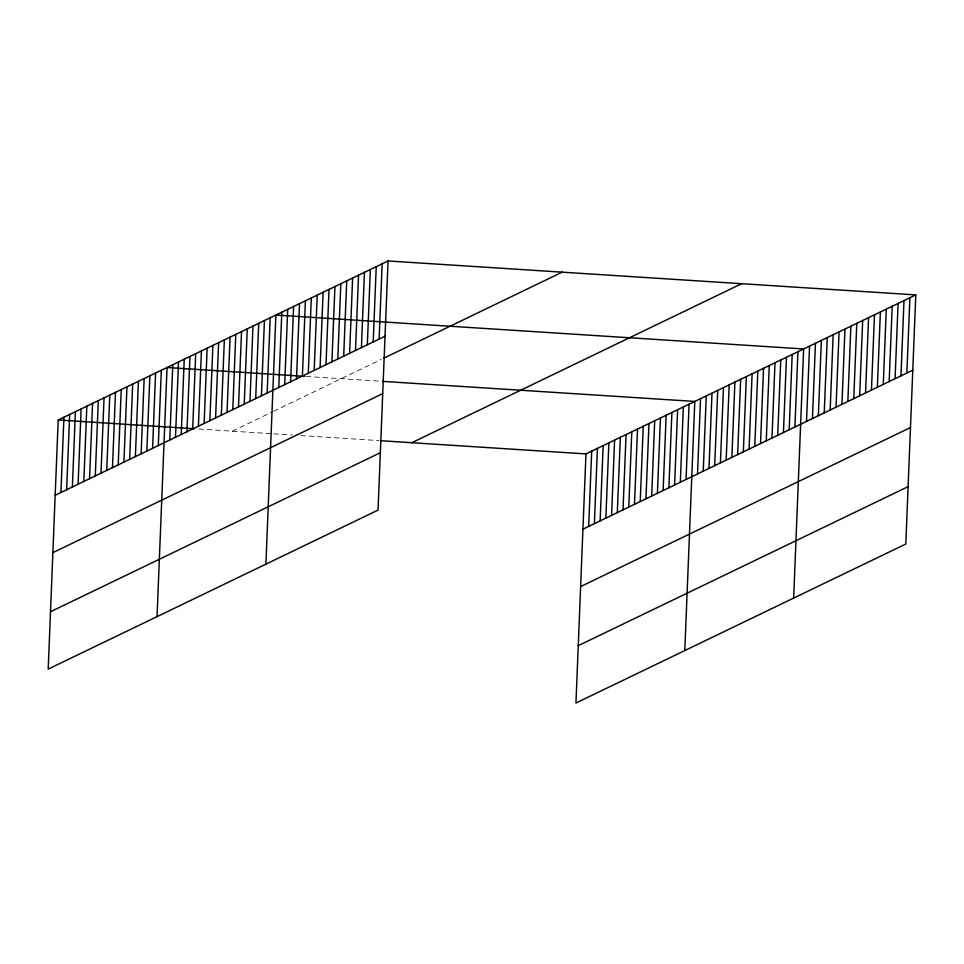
<?xml version="1.0" encoding="UTF-8"?>
<svg xmlns="http://www.w3.org/2000/svg" width="964" height="964" viewBox="0 0 964 964"><rect width="100%" height="100%" fill="white"/><g stroke="black" fill="none" stroke-linecap="round" stroke-linejoin="round"><path stroke-width="0.72" stroke-dasharray="4.82 3.62" d="M232.36 431.185L272.463 411.845M273.607 411.291L381.31 359.367M306.082 376.442L381.081 381.274M198.705 429.016L272.234 433.74M273.668 433.836L292.176 435.029M300.72 435.571L379.045 440.608"/><path stroke-width="1.45" d="M388.046 260.967L58.202 419.979L48.2 669.1L378.045 510.089L388.046 260.967L915.8 294.9L905.799 544.021L575.954 703.033L585.955 453.911L915.8 294.9M60.913 492.508L63.937 417.219M66.636 489.736L69.661 414.46M72.372 486.977L75.397 411.7M78.096 484.217L81.121 408.941M83.832 481.458L86.844 406.169M89.556 478.686L92.58 403.41M95.279 475.927L98.304 400.65M101.015 473.167L104.04 397.891M106.739 470.408L109.763 395.132M112.475 467.648L115.499 392.36M118.198 464.877L121.223 389.601M123.922 462.118L126.947 386.841M129.658 459.358L132.683 384.082M135.382 456.599L138.406 381.322M141.118 453.839L144.142 378.551M146.841 451.068L149.866 375.791M152.577 448.308L155.59 373.032M158.301 445.549L161.325 370.272M157.048 616.635L167.049 367.513L304.624 376.358M169.76 440.03L172.785 364.741M175.484 437.258L178.509 361.982M181.22 434.499L184.245 359.223M186.944 431.739L189.968 356.463M192.68 428.98L195.692 353.704M198.403 426.221L201.428 350.932M204.127 423.449L207.152 348.173M209.863 420.69L212.887 345.413M215.587 417.93L218.611 342.654M221.322 415.171L224.347 339.894M227.046 412.411L230.071 337.123M232.77 409.64L235.794 334.363M238.506 406.88L241.53 331.604M244.229 404.121L247.254 328.844M249.965 401.361L252.99 326.085M255.689 398.602L258.714 323.314M261.425 395.83L264.437 320.554M267.149 393.071L270.173 317.795M265.895 564.157L275.897 315.035L803.651 348.956L793.649 598.078M278.777 387.468L281.801 312.191M284.681 384.624L287.706 309.336M290.586 381.78L293.61 306.492M296.49 378.924L299.515 303.648M302.395 376.081L305.407 300.804M308.287 373.237L311.312 297.96M314.192 370.393L317.216 295.117M320.096 367.549L323.121 292.273M326.001 364.705L329.025 289.417M331.905 361.862L334.93 286.573M337.798 359.006L340.822 283.729M343.702 356.162L346.727 280.886M349.607 353.318L352.631 278.042M355.511 350.474L358.536 275.198M361.416 347.63L364.44 272.354M367.32 344.787L370.345 269.498M373.213 341.943L376.237 266.654M379.117 339.087L382.142 263.811M588.667 526.428L591.691 451.152M594.39 523.669L597.415 448.393M600.126 520.909L603.151 445.621M605.85 518.15L608.874 442.862M611.586 515.379L614.598 440.102M617.309 512.619L620.334 437.343M623.033 509.86L626.058 434.583M628.769 507.1L631.794 431.812M634.493 504.341L637.517 429.052M640.229 501.569L643.253 426.293M645.952 498.81L648.977 423.533M651.676 496.05L654.701 420.774M657.412 493.291L660.436 418.002M663.136 490.531L666.16 415.243M668.871 487.76L671.896 412.484M674.595 485L677.62 409.724M680.331 482.241L683.343 406.965M686.055 479.482L689.079 404.193M684.802 650.555L694.803 401.434L382.515 381.358M697.514 473.951L700.539 398.674M703.238 471.191L706.263 395.915M708.974 468.432L711.998 393.155M714.698 465.672L717.722 390.384M720.421 462.913L723.446 387.624M726.157 460.141L729.182 384.865M731.881 457.382L734.905 382.106M737.617 454.622L740.641 379.346M743.34 451.863L746.365 376.575M749.076 449.103L752.101 373.815M754.8 446.332L757.825 371.056M760.524 443.573L763.548 368.296M766.26 440.813L769.284 365.537M771.983 438.054L775.008 362.765M777.719 435.282L780.744 360.006M783.443 432.523L786.467 357.246M789.179 429.763L792.191 354.487M794.902 427.004L797.927 351.727M806.531 421.401L809.555 346.112M812.435 418.545L815.46 343.268M818.34 415.701L821.364 340.425M824.244 412.857L827.269 337.581M830.149 410.013L833.161 334.737M836.041 407.169L839.066 331.893M841.946 404.326L844.97 329.037M847.85 401.482L850.875 326.194M853.755 398.626L856.779 323.35M859.659 395.782L862.684 320.506M865.552 392.938L868.576 317.662M871.456 390.095L874.481 314.818M877.361 387.251L880.385 311.974M883.265 384.407L886.29 309.119M889.169 381.551L892.194 306.275M895.074 378.707L898.099 303.431M900.966 375.864L903.991 300.587M906.871 373.02L909.896 297.743M55.177 495.267L385.022 336.243M383.6 358.271L562.205 272.161M52.875 552.637L382.72 393.613M50.502 611.742L380.346 452.719M411.797 442.717L741.641 283.693M582.931 529.188L912.775 370.176M580.629 586.558L910.474 427.546M578.255 645.663L908.1 486.651M58.202 419.979L194.318 428.739M380.467 440.705L585.955 453.911"/></g></svg>
